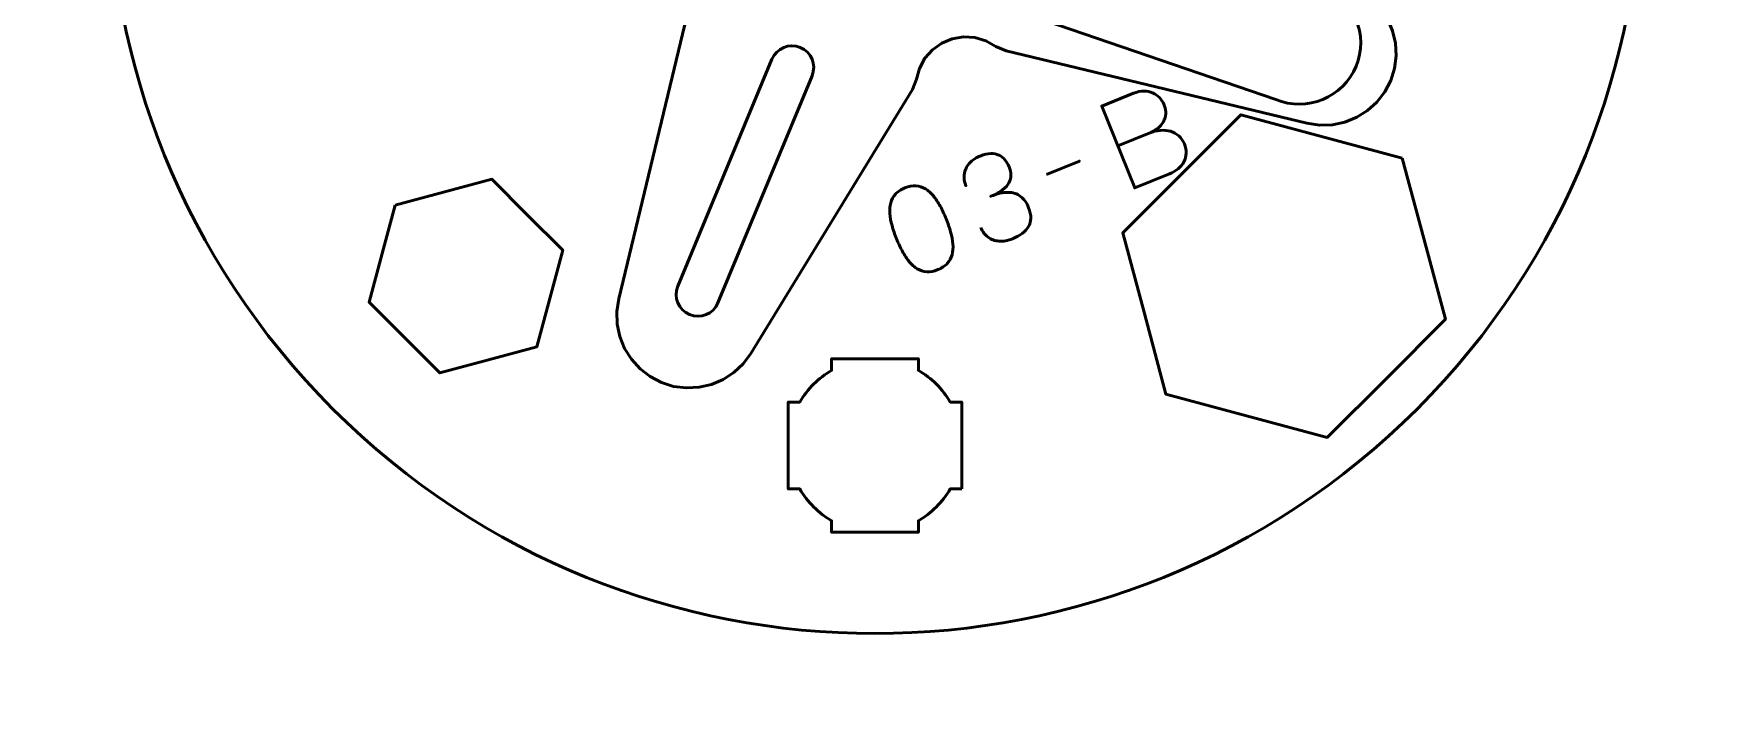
# Model space of a CAD drawing. Header units: centimetres. Extents: x -16.4 to -4.6, y -20.8 to -8.9.
# Drawn here: x -10.41 to -4.59, y -20.76 to -18.43 of the extents above; entities that cross this region are included whole.
import ezdxf

# ---------------------------------------------------------------- set-up
doc = ezdxf.new("R2010")
doc.units = ezdxf.units.CM
doc.header["$MEASUREMENT"] = 0
doc.layers.add('Layer 1', color=7, linetype='Continuous')

msp = doc.modelspace()

# ---------------------------------------------------------------- linework, layer by layer
at = {"layer": 'Layer 1', "lineweight": 53}
for points, knots in [([(-5.62616, -15.97618), (-4.59146, -17.01088), (-4.59146, -18.68912), (-5.62619, -19.72385), (-5.62619, -19.72385), (-6.66089, -20.75855), (-8.33913, -20.75855), (-9.37383, -19.72385), (-9.37383, -19.72385), (-10.40855, -18.68912), (-10.40855, -17.01088), (-9.37385, -15.97618), (-9.37385, -15.97618), (-8.33913, -14.94145), (-6.66089, -14.94145), (-5.62616, -15.97618)], [0, 0, 0, 0, 0.25, 0.25, 0.25, 0.25, 0.5, 0.5, 0.5, 0.5, 0.75, 0.75, 0.75, 0.75, 1, 1, 1, 1]), ([(-8.043, -19.3569), (-8.05885, -19.39516), (-8.10273, -19.41334), (-8.14099, -19.39749), (-8.14099, -19.39749), (-8.17925, -19.38165), (-8.19743, -19.33776), (-8.18158, -19.2995), (-8.18158, -19.2995), (-8.18158, -19.2995), (-7.8563, -18.5142), (-7.8563, -18.5142), (-7.8563, -18.5142), (-7.84045, -18.47595), (-7.79657, -18.45777), (-7.75831, -18.47361), (-7.75831, -18.47361), (-7.72005, -18.48946), (-7.70187, -18.53335), (-7.71772, -18.57161), (-7.71772, -18.57161), (-7.71772, -18.57161), (-8.043, -19.3569), (-8.043, -19.3569)], [0, 0, 0, 0, 0.1666667, 0.1666667, 0.1666667, 0.1666667, 0.3333333, 0.3333333, 0.3333333, 0.3333333, 0.5, 0.5, 0.5, 0.5, 0.6666667, 0.6666667, 0.6666667, 0.6666667, 0.8333333, 0.8333333, 0.8333333, 0.8333333, 1, 1, 1, 1]), ([(-5.67755, -18.85597), (-5.67755, -18.85597), (-5.60284, -19.1348), (-5.60284, -19.1348), (-5.60284, -19.1348), (-5.60284, -19.1348), (-5.52812, -19.41364), (-5.52812, -19.41364), (-5.52812, -19.41364), (-5.52812, -19.41364), (-5.73224, -19.61777), (-5.73224, -19.61777), (-5.73224, -19.61777), (-5.73224, -19.61777), (-5.93637, -19.82189), (-5.93637, -19.82189), (-5.93637, -19.82189), (-5.93637, -19.82189), (-6.21521, -19.74717), (-6.21521, -19.74717), (-6.21521, -19.74717), (-6.21521, -19.74717), (-6.49404, -19.67246), (-6.49404, -19.67246), (-6.49404, -19.67246), (-6.49404, -19.67246), (-6.56876, -19.39363), (-6.56876, -19.39363), (-6.56876, -19.39363), (-6.56876, -19.39363), (-6.64347, -19.11478), (-6.64347, -19.11478), (-6.64347, -19.11478), (-6.64347, -19.11478), (-6.43935, -18.91066), (-6.43935, -18.91066), (-6.43935, -18.91066), (-6.43935, -18.91066), (-6.23523, -18.70654), (-6.23523, -18.70654), (-6.23523, -18.70654), (-6.23523, -18.70654), (-5.95638, -18.78125), (-5.95638, -18.78125), (-5.95638, -18.78125), (-5.95638, -18.78125), (-5.67755, -18.85597), (-5.67755, -18.85597)], [0, 0, 0, 0, 0.0833333, 0.0833333, 0.0833333, 0.0833333, 0.1666667, 0.1666667, 0.1666667, 0.1666667, 0.25, 0.25, 0.25, 0.25, 0.3333333, 0.3333333, 0.3333333, 0.3333333, 0.4166667, 0.4166667, 0.4166667, 0.4166667, 0.5, 0.5, 0.5, 0.5, 0.5833333, 0.5833333, 0.5833333, 0.5833333, 0.6666667, 0.6666667, 0.6666667, 0.6666667, 0.75, 0.75, 0.75, 0.75, 0.8333333, 0.8333333, 0.8333333, 0.8333333, 0.9166667, 0.9166667, 0.9166667, 0.9166667, 1, 1, 1, 1]), ([(-9.15917, -19.01925), (-9.15917, -19.01925), (-8.99187, -18.97442), (-8.99187, -18.97442), (-8.99187, -18.97442), (-8.99187, -18.97442), (-8.82456, -18.92959), (-8.82456, -18.92959), (-8.82456, -18.92959), (-8.82456, -18.92959), (-8.70209, -19.05207), (-8.70209, -19.05207), (-8.70209, -19.05207), (-8.70209, -19.05207), (-8.57961, -19.17454), (-8.57961, -19.17454), (-8.57961, -19.17454), (-8.57961, -19.17454), (-8.62444, -19.34185), (-8.62444, -19.34185), (-8.62444, -19.34185), (-8.62444, -19.34185), (-8.66927, -19.50915), (-8.66927, -19.50915), (-8.66927, -19.50915), (-8.66927, -19.50915), (-8.83657, -19.55398), (-8.83657, -19.55398), (-8.83657, -19.55398), (-8.83657, -19.55398), (-9.00388, -19.59881), (-9.00388, -19.59881), (-9.00388, -19.59881), (-9.00388, -19.59881), (-9.12635, -19.47633), (-9.12635, -19.47633), (-9.12635, -19.47633), (-9.12635, -19.47633), (-9.24883, -19.35386), (-9.24883, -19.35386), (-9.24883, -19.35386), (-9.24883, -19.35386), (-9.204, -19.18655), (-9.204, -19.18655), (-9.204, -19.18655), (-9.204, -19.18655), (-9.15917, -19.01925), (-9.15917, -19.01925)], [0, 0, 0, 0, 0.0833333, 0.0833333, 0.0833333, 0.0833333, 0.1666667, 0.1666667, 0.1666667, 0.1666667, 0.25, 0.25, 0.25, 0.25, 0.3333333, 0.3333333, 0.3333333, 0.3333333, 0.4166667, 0.4166667, 0.4166667, 0.4166667, 0.5, 0.5, 0.5, 0.5, 0.5833333, 0.5833333, 0.5833333, 0.5833333, 0.6666667, 0.6666667, 0.6666667, 0.6666667, 0.75, 0.75, 0.75, 0.75, 0.8333333, 0.8333333, 0.8333333, 0.8333333, 0.9166667, 0.9166667, 0.9166667, 0.9166667, 1, 1, 1, 1]), ([(-7.19997, -19.99998), (-7.19997, -19.99998), (-7.24017, -19.99998), (-7.24017, -19.99998), (-7.24017, -19.99998), (-7.2665, -20.0455), (-7.30446, -20.08343), (-7.34997, -20.10976), (-7.34997, -20.10976), (-7.34997, -20.10976), (-7.34997, -20.14998), (-7.34997, -20.14998), (-7.34997, -20.14998), (-7.34997, -20.14998), (-7.64997, -20.14998), (-7.64997, -20.14998), (-7.64997, -20.14998), (-7.64997, -20.14998), (-7.64997, -20.10979), (-7.64997, -20.10979), (-7.64997, -20.10979), (-7.6955, -20.08346), (-7.73349, -20.04551), (-7.75985, -19.99998), (-7.75985, -19.99998), (-7.75985, -19.99998), (-7.79997, -19.99998), (-7.79997, -19.99998), (-7.79997, -19.99998), (-7.79997, -19.99998), (-7.79997, -19.85456), (-7.79997, -19.85456), (-7.79997, -19.85456), (-7.79997, -19.85456), (-7.80003, -19.84991), (-7.80003, -19.84991), (-7.80003, -19.84991), (-7.80003, -19.84991), (-7.79997, -19.84527), (-7.79997, -19.84527), (-7.79997, -19.84527), (-7.79997, -19.84527), (-7.79997, -19.69998), (-7.79997, -19.69998), (-7.79997, -19.69998), (-7.79997, -19.69998), (-7.7599, -19.69998), (-7.7599, -19.69998), (-7.7599, -19.69998), (-7.73355, -19.65441), (-7.69555, -19.6164), (-7.64997, -19.59004), (-7.64997, -19.59004), (-7.64997, -19.59004), (-7.64997, -19.54998), (-7.64997, -19.54998), (-7.64997, -19.54998), (-7.64997, -19.54998), (-7.50669, -19.54998), (-7.50669, -19.54998), (-7.50669, -19.54998), (-7.50669, -19.54998), (-7.50002, -19.5499), (-7.50002, -19.5499), (-7.50002, -19.5499), (-7.50002, -19.5499), (-7.49334, -19.54998), (-7.49334, -19.54998), (-7.49334, -19.54998), (-7.49334, -19.54998), (-7.34997, -19.54998), (-7.34997, -19.54998), (-7.34997, -19.54998), (-7.34997, -19.54998), (-7.34997, -19.59008), (-7.34997, -19.59008), (-7.34997, -19.59008), (-7.30443, -19.61644), (-7.26645, -19.65443), (-7.24012, -19.69998), (-7.24012, -19.69998), (-7.24012, -19.69998), (-7.19997, -19.69998), (-7.19997, -19.69998), (-7.19997, -19.69998), (-7.19997, -19.69998), (-7.19997, -19.99998), (-7.19997, -19.99998)], [0, 0, 0, 0, 0.0454545, 0.0454545, 0.0454545, 0.0454545, 0.0909091, 0.0909091, 0.0909091, 0.0909091, 0.1363636, 0.1363636, 0.1363636, 0.1363636, 0.1818182, 0.1818182, 0.1818182, 0.1818182, 0.2272727, 0.2272727, 0.2272727, 0.2272727, 0.2727273, 0.2727273, 0.2727273, 0.2727273, 0.3181818, 0.3181818, 0.3181818, 0.3181818, 0.3636364, 0.3636364, 0.3636364, 0.3636364, 0.4090909, 0.4090909, 0.4090909, 0.4090909, 0.4545455, 0.4545455, 0.4545455, 0.4545455, 0.5, 0.5, 0.5, 0.5, 0.5454545, 0.5454545, 0.5454545, 0.5454545, 0.5909091, 0.5909091, 0.5909091, 0.5909091, 0.6363636, 0.6363636, 0.6363636, 0.6363636, 0.6818182, 0.6818182, 0.6818182, 0.6818182, 0.7272727, 0.7272727, 0.7272727, 0.7272727, 0.7727273, 0.7727273, 0.7727273, 0.7727273, 0.8181818, 0.8181818, 0.8181818, 0.8181818, 0.8636364, 0.8636364, 0.8636364, 0.8636364, 0.9090909, 0.9090909, 0.9090909, 0.9090909, 0.9545455, 0.9545455, 0.9545455, 0.9545455, 1, 1, 1, 1])]:
    msp.add_open_spline(points, degree=3, knots=knots, dxfattribs=at)
at = {"layer": 'Layer 1', "color": 5, "lineweight": 53}
for points, knots in [([(-8.994, -16.96409), (-8.994, -16.96409), (-7.95305, -17.21436), (-7.95305, -17.21436), (-7.95305, -17.21436), (-7.95305, -17.21436), (-7.91749, -17.22995), (-7.91749, -17.22995), (-7.91749, -17.22995), (-7.91749, -17.22995), (-7.88345, -17.2492), (-7.88345, -17.2492), (-7.88345, -17.2492), (-7.88345, -17.2492), (-7.84608, -17.26039), (-7.84608, -17.26039), (-7.84608, -17.26039), (-7.84608, -17.26039), (-7.80684, -17.26292), (-7.80684, -17.26292), (-7.80684, -17.26292), (-7.80684, -17.26292), (-7.76718, -17.2562), (-7.76718, -17.2562), (-7.76718, -17.2562), (-7.76718, -17.2562), (-7.73096, -17.24118), (-7.73096, -17.24118), (-7.73096, -17.24118), (-7.73096, -17.24118), (-7.6992, -17.21834), (-7.6992, -17.21834), (-7.6992, -17.21834), (-7.6992, -17.21834), (-7.67251, -17.18909), (-7.67251, -17.18909), (-7.67251, -17.18909), (-7.67251, -17.18909), (-7.65369, -17.15401), (-7.65369, -17.15401), (-7.65369, -17.15401), (-7.65369, -17.15401), (-7.64323, -17.11635), (-7.64323, -17.11635), (-7.64323, -17.11635), (-7.64323, -17.11635), (-7.62985, -17.07988), (-7.62985, -17.07988), (-7.62985, -17.07988), (-7.62985, -17.07988), (-7.07031, -16.16788), (-7.07031, -16.16788), (-7.07031, -16.16788), (-7.07031, -16.16788), (-7.04443, -16.13229), (-7.04443, -16.13229), (-7.04443, -16.13229), (-7.04443, -16.13229), (-7.01244, -16.10269), (-7.01244, -16.10269), (-7.01244, -16.10269), (-7.01244, -16.10269), (-6.97581, -16.07841), (-6.97581, -16.07841), (-6.97581, -16.07841), (-6.97581, -16.07841), (-6.93515, -16.06096), (-6.93515, -16.06096), (-6.93515, -16.06096), (-6.93515, -16.06096), (-6.89178, -16.05148), (-6.89178, -16.05148), (-6.89178, -16.05148), (-6.89178, -16.05148), (-6.84791, -16.04908), (-6.84791, -16.04908), (-6.84791, -16.04908), (-6.84791, -16.04908), (-6.80385, -16.05447), (-6.80385, -16.05447), (-6.80385, -16.05447), (-6.80385, -16.05447), (-6.76208, -16.06748), (-6.76208, -16.06748), (-6.76208, -16.06748), (-6.76208, -16.06748), (-6.72261, -16.08812), (-6.72261, -16.08812), (-6.72261, -16.08812), (-6.72261, -16.08812), (-6.68765, -16.11547), (-6.68765, -16.11547), (-6.68765, -16.11547), (-6.68765, -16.11547), (-6.65833, -16.14818), (-6.65833, -16.14818), (-6.65833, -16.14818), (-6.65833, -16.14818), (-6.6351, -16.18525), (-6.6351, -16.18525), (-6.6351, -16.18525), (-6.6351, -16.18525), (-6.61868, -16.22634), (-6.61868, -16.22634), (-6.61868, -16.22634), (-6.61868, -16.22634), (-6.60921, -16.26971), (-6.60921, -16.26971), (-6.60921, -16.26971), (-6.60921, -16.26971), (-6.60753, -16.31326), (-6.60753, -16.31326), (-6.60753, -16.31326), (-6.60753, -16.31326), (-6.61439, -16.35673), (-6.61439, -16.35673), (-6.61439, -16.35673), (-6.61439, -16.35673), (-6.86435, -17.39696), (-6.86435, -17.39696), (-6.86435, -17.39696), (-6.86435, -17.39696), (-6.87994, -17.43251), (-6.87994, -17.43251), (-6.87994, -17.43251), (-6.87994, -17.43251), (-6.89918, -17.46654), (-6.89918, -17.46654), (-6.89918, -17.46654), (-6.89918, -17.46654), (-6.91067, -17.50465), (-6.91067, -17.50465), (-6.91067, -17.50465), (-6.91067, -17.50465), (-6.91248, -17.54421), (-6.91248, -17.54421), (-6.91248, -17.54421), (-6.91248, -17.54421), (-6.90619, -17.58281), (-6.90619, -17.58281), (-6.90619, -17.58281), (-6.90619, -17.58281), (-6.89119, -17.61905), (-6.89119, -17.61905), (-6.89119, -17.61905), (-6.89119, -17.61905), (-6.86863, -17.65154), (-6.86863, -17.65154), (-6.86863, -17.65154), (-6.86863, -17.65154), (-6.83908, -17.6775), (-6.83908, -17.6775), (-6.83908, -17.6775), (-6.83908, -17.6775), (-6.80402, -17.69631), (-6.80402, -17.69631), (-6.80402, -17.69631), (-6.80402, -17.69631), (-6.76633, -17.70677), (-6.76633, -17.70677), (-6.76633, -17.70677), (-6.76633, -17.70677), (-6.73017, -17.72089), (-6.73017, -17.72089), (-6.73017, -17.72089), (-6.73017, -17.72089), (-5.81788, -18.27969), (-5.81788, -18.27969), (-5.81788, -18.27969), (-5.81788, -18.27969), (-5.78231, -18.30556), (-5.78231, -18.30556), (-5.78231, -18.30556), (-5.78231, -18.30556), (-5.75195, -18.33785), (-5.75195, -18.33785), (-5.75195, -18.33785), (-5.75195, -18.33785), (-5.728, -18.37522), (-5.728, -18.37522), (-5.728, -18.37522), (-5.728, -18.37522), (-5.71055, -18.41588), (-5.71055, -18.41588), (-5.71055, -18.41588), (-5.71055, -18.41588), (-5.70077, -18.45851), (-5.70077, -18.45851), (-5.70077, -18.45851), (-5.70077, -18.45851), (-5.69836, -18.50238), (-5.69836, -18.50238), (-5.69836, -18.50238), (-5.69836, -18.50238), (-5.70375, -18.54644), (-5.70375, -18.54644), (-5.70375, -18.54644), (-5.70375, -18.54644), (-5.71676, -18.58821), (-5.71676, -18.58821), (-5.71676, -18.58821), (-5.71676, -18.58821), (-5.7374, -18.62767), (-5.7374, -18.62767), (-5.7374, -18.62767), (-5.7374, -18.62767), (-5.76475, -18.66265), (-5.76475, -18.66265), (-5.76475, -18.66265), (-5.76475, -18.66265), (-5.79747, -18.69197), (-5.79747, -18.69197), (-5.79747, -18.69197), (-5.79747, -18.69197), (-5.83453, -18.7152), (-5.83453, -18.7152), (-5.83453, -18.7152), (-5.83453, -18.7152), (-5.87562, -18.73161), (-5.87562, -18.73161), (-5.87562, -18.73161), (-5.87562, -18.73161), (-5.91899, -18.7411), (-5.91899, -18.7411), (-5.91899, -18.7411), (-5.91899, -18.7411), (-5.96328, -18.74247), (-5.96328, -18.74247), (-5.96328, -18.74247), (-5.96328, -18.74247), (-6.00673, -18.73561), (-6.00673, -18.73561), (-6.00673, -18.73561), (-6.00673, -18.73561), (-7.04694, -18.48565), (-7.04694, -18.48565), (-7.04694, -18.48565), (-7.04694, -18.48565), (-7.0825, -18.47006), (-7.0825, -18.47006), (-7.0825, -18.47006), (-7.0825, -18.47006), (-7.11654, -18.45082), (-7.11654, -18.45082), (-7.11654, -18.45082), (-7.11654, -18.45082), (-7.15464, -18.43932), (-7.15464, -18.43932), (-7.15464, -18.43932), (-7.15464, -18.43932), (-7.19389, -18.43678), (-7.19389, -18.43678), (-7.19389, -18.43678), (-7.19389, -18.43678), (-7.23282, -18.44381), (-7.23282, -18.44381), (-7.23282, -18.44381), (-7.23282, -18.44381), (-7.26904, -18.45882), (-7.26904, -18.45882), (-7.26904, -18.45882), (-7.26904, -18.45882), (-7.3008, -18.48168), (-7.3008, -18.48168), (-7.3008, -18.48168), (-7.3008, -18.48168), (-7.32748, -18.51092), (-7.32748, -18.51092), (-7.32748, -18.51092), (-7.32748, -18.51092), (-7.3463, -18.54599), (-7.3463, -18.54599), (-7.3463, -18.54599), (-7.3463, -18.54599), (-7.35676, -18.58366), (-7.35676, -18.58366), (-7.35676, -18.58366), (-7.35676, -18.58366), (-7.37058, -18.6191), (-7.37058, -18.6191), (-7.37058, -18.6191), (-7.37058, -18.6191), (-7.92967, -19.53212), (-7.92967, -19.53212), (-7.92967, -19.53212), (-7.92967, -19.53212), (-7.95556, -19.56769), (-7.95556, -19.56769), (-7.95556, -19.56769), (-7.95556, -19.56769), (-7.98755, -19.59732), (-7.98755, -19.59732), (-7.98755, -19.59732), (-7.98755, -19.59732), (-8.02491, -19.62128), (-8.02491, -19.62128), (-8.02491, -19.62128), (-8.02491, -19.62128), (-8.06557, -19.63873), (-8.06557, -19.63873), (-8.06557, -19.63873), (-8.06557, -19.63873), (-8.10821, -19.64851), (-8.10821, -19.64851), (-8.10821, -19.64851), (-8.10821, -19.64851), (-8.15207, -19.6509), (-8.15207, -19.6509), (-8.15207, -19.6509), (-8.15207, -19.6509), (-8.19614, -19.64553), (-8.19614, -19.64553), (-8.19614, -19.64553), (-8.19614, -19.64553), (-8.23864, -19.63221), (-8.23864, -19.63221), (-8.23864, -19.63221), (-8.23864, -19.63221), (-8.27738, -19.61187), (-8.27738, -19.61187), (-8.27738, -19.61187), (-8.27738, -19.61187), (-8.31234, -19.58452), (-8.31234, -19.58452), (-8.31234, -19.58452), (-8.31234, -19.58452), (-8.34166, -19.55181), (-8.34166, -19.55181), (-8.34166, -19.55181), (-8.34166, -19.55181), (-8.36563, -19.51444), (-8.36563, -19.51444), (-8.36563, -19.51444), (-8.36563, -19.51444), (-8.38204, -19.47335), (-8.38204, -19.47335), (-8.38204, -19.47335), (-8.38204, -19.47335), (-8.39078, -19.43029), (-8.39078, -19.43029), (-8.39078, -19.43029), (-8.39078, -19.43029), (-8.39246, -19.38672), (-8.39246, -19.38672), (-8.39246, -19.38672), (-8.39246, -19.38672), (-8.3856, -19.34326), (-8.3856, -19.34326), (-8.3856, -19.34326), (-8.3856, -19.34326), (-8.13608, -18.30202), (-8.13608, -18.30202), (-8.13608, -18.30202), (-8.13608, -18.30202), (-8.12006, -18.2675), (-8.12006, -18.2675), (-8.12006, -18.2675), (-8.12006, -18.2675), (-8.10081, -18.23346), (-8.10081, -18.23346), (-8.10081, -18.23346), (-8.10081, -18.23346), (-8.08932, -18.19535), (-8.08932, -18.19535), (-8.08932, -18.19535), (-8.08932, -18.19535), (-8.08752, -18.15581), (-8.08752, -18.15581), (-8.08752, -18.15581), (-8.08752, -18.15581), (-8.09381, -18.11719), (-8.09381, -18.11719), (-8.09381, -18.11719), (-8.09381, -18.11719), (-8.10881, -18.08097), (-8.10881, -18.08097), (-8.10881, -18.08097), (-8.10881, -18.08097), (-8.1321, -18.04817), (-8.1321, -18.04817), (-8.1321, -18.04817), (-8.1321, -18.04817), (-8.16164, -18.02221), (-8.16164, -18.02221), (-8.16164, -18.02221), (-8.16164, -18.02221), (-8.19598, -18.0037), (-8.19598, -18.0037), (-8.19598, -18.0037), (-8.19598, -18.0037), (-8.23366, -17.99324), (-8.23366, -17.99324), (-8.23366, -17.99324), (-8.23366, -17.99324), (-8.26982, -17.97911), (-8.26982, -17.97911), (-8.26982, -17.97911), (-8.26982, -17.97911), (-9.18285, -17.42002), (-9.18285, -17.42002), (-9.18285, -17.42002), (-9.18285, -17.42002), (-9.21843, -17.39414), (-9.21843, -17.39414), (-9.21843, -17.39414), (-9.21843, -17.39414), (-9.24878, -17.36185), (-9.24878, -17.36185), (-9.24878, -17.36185), (-9.24878, -17.36185), (-9.27274, -17.32448), (-9.27274, -17.32448), (-9.27274, -17.32448), (-9.27274, -17.32448), (-9.28946, -17.28412), (-9.28946, -17.28412), (-9.28946, -17.28412), (-9.28946, -17.28412), (-9.29997, -17.24119), (-9.29997, -17.24119), (-9.29997, -17.24119), (-9.29997, -17.24119), (-9.30165, -17.19762), (-9.30165, -17.19762), (-9.30165, -17.19762), (-9.30165, -17.19762), (-9.29625, -17.15355), (-9.29625, -17.15355), (-9.29625, -17.15355), (-9.29625, -17.15355), (-9.28294, -17.11105), (-9.28294, -17.11105), (-9.28294, -17.11105), (-9.28294, -17.11105), (-9.2626, -17.07232), (-9.2626, -17.07232), (-9.2626, -17.07232), (-9.2626, -17.07232), (-9.23526, -17.03735), (-9.23526, -17.03735), (-9.23526, -17.03735), (-9.23526, -17.03735), (-9.20327, -17.00773), (-9.20327, -17.00773), (-9.20327, -17.00773), (-9.20327, -17.00773), (-9.16548, -16.9848), (-9.16548, -16.9848), (-9.16548, -16.9848), (-9.16548, -16.9848), (-9.12512, -16.96809), (-9.12512, -16.96809), (-9.12512, -16.96809), (-9.12512, -16.96809), (-9.08175, -16.9586), (-9.08175, -16.9586), (-9.08175, -16.9586), (-9.08175, -16.9586), (-9.03746, -16.95724), (-9.03746, -16.95724), (-9.03746, -16.95724), (-9.03746, -16.95724), (-8.994, -16.96409), (-8.994, -16.96409)], [0, 0, 0, 0, 0.0086207, 0.0086207, 0.0086207, 0.0086207, 0.0172414, 0.0172414, 0.0172414, 0.0172414, 0.0258621, 0.0258621, 0.0258621, 0.0258621, 0.0344828, 0.0344828, 0.0344828, 0.0344828, 0.0431034, 0.0431034, 0.0431034, 0.0431034, 0.0517241, 0.0517241, 0.0517241, 0.0517241, 0.0603448, 0.0603448, 0.0603448, 0.0603448, 0.0689655, 0.0689655, 0.0689655, 0.0689655, 0.0775862, 0.0775862, 0.0775862, 0.0775862, 0.0862069, 0.0862069, 0.0862069, 0.0862069, 0.0948276, 0.0948276, 0.0948276, 0.0948276, 0.1034483, 0.1034483, 0.1034483, 0.1034483, 0.112069, 0.112069, 0.112069, 0.112069, 0.1206897, 0.1206897, 0.1206897, 0.1206897, 0.1293103, 0.1293103, 0.1293103, 0.1293103, 0.137931, 0.137931, 0.137931, 0.137931, 0.1465517, 0.1465517, 0.1465517, 0.1465517, 0.1551724, 0.1551724, 0.1551724, 0.1551724, 0.1637931, 0.1637931, 0.1637931, 0.1637931, 0.1724138, 0.1724138, 0.1724138, 0.1724138, 0.1810345, 0.1810345, 0.1810345, 0.1810345, 0.1896552, 0.1896552, 0.1896552, 0.1896552, 0.1982759, 0.1982759, 0.1982759, 0.1982759, 0.2068966, 0.2068966, 0.2068966, 0.2068966, 0.2155172, 0.2155172, 0.2155172, 0.2155172, 0.2241379, 0.2241379, 0.2241379, 0.2241379, 0.2327586, 0.2327586, 0.2327586, 0.2327586, 0.2413793, 0.2413793, 0.2413793, 0.2413793, 0.25, 0.25, 0.25, 0.25, 0.2586207, 0.2586207, 0.2586207, 0.2586207, 0.2672414, 0.2672414, 0.2672414, 0.2672414, 0.2758621, 0.2758621, 0.2758621, 0.2758621, 0.2844828, 0.2844828, 0.2844828, 0.2844828, 0.2931034, 0.2931034, 0.2931034, 0.2931034, 0.3017241, 0.3017241, 0.3017241, 0.3017241, 0.3103448, 0.3103448, 0.3103448, 0.3103448, 0.3189655, 0.3189655, 0.3189655, 0.3189655, 0.3275862, 0.3275862, 0.3275862, 0.3275862, 0.3362069, 0.3362069, 0.3362069, 0.3362069, 0.3448276, 0.3448276, 0.3448276, 0.3448276, 0.3534483, 0.3534483, 0.3534483, 0.3534483, 0.362069, 0.362069, 0.362069, 0.362069, 0.3706897, 0.3706897, 0.3706897, 0.3706897, 0.3793103, 0.3793103, 0.3793103, 0.3793103, 0.387931, 0.387931, 0.387931, 0.387931, 0.3965517, 0.3965517, 0.3965517, 0.3965517, 0.4051724, 0.4051724, 0.4051724, 0.4051724, 0.4137931, 0.4137931, 0.4137931, 0.4137931, 0.4224138, 0.4224138, 0.4224138, 0.4224138, 0.4310345, 0.4310345, 0.4310345, 0.4310345, 0.4396552, 0.4396552, 0.4396552, 0.4396552, 0.4482759, 0.4482759, 0.4482759, 0.4482759, 0.4568966, 0.4568966, 0.4568966, 0.4568966, 0.4655172, 0.4655172, 0.4655172, 0.4655172, 0.4741379, 0.4741379, 0.4741379, 0.4741379, 0.4827586, 0.4827586, 0.4827586, 0.4827586, 0.4913793, 0.4913793, 0.4913793, 0.4913793, 0.5, 0.5, 0.5, 0.5, 0.5086207, 0.5086207, 0.5086207, 0.5086207, 0.5172414, 0.5172414, 0.5172414, 0.5172414, 0.5258621, 0.5258621, 0.5258621, 0.5258621, 0.5344828, 0.5344828, 0.5344828, 0.5344828, 0.5431034, 0.5431034, 0.5431034, 0.5431034, 0.5517241, 0.5517241, 0.5517241, 0.5517241, 0.5603448, 0.5603448, 0.5603448, 0.5603448, 0.5689655, 0.5689655, 0.5689655, 0.5689655, 0.5775862, 0.5775862, 0.5775862, 0.5775862, 0.5862069, 0.5862069, 0.5862069, 0.5862069, 0.5948276, 0.5948276, 0.5948276, 0.5948276, 0.6034483, 0.6034483, 0.6034483, 0.6034483, 0.612069, 0.612069, 0.612069, 0.612069, 0.6206897, 0.6206897, 0.6206897, 0.6206897, 0.6293103, 0.6293103, 0.6293103, 0.6293103, 0.637931, 0.637931, 0.637931, 0.637931, 0.6465517, 0.6465517, 0.6465517, 0.6465517, 0.6551724, 0.6551724, 0.6551724, 0.6551724, 0.6637931, 0.6637931, 0.6637931, 0.6637931, 0.6724138, 0.6724138, 0.6724138, 0.6724138, 0.6810345, 0.6810345, 0.6810345, 0.6810345, 0.6896552, 0.6896552, 0.6896552, 0.6896552, 0.6982759, 0.6982759, 0.6982759, 0.6982759, 0.7068966, 0.7068966, 0.7068966, 0.7068966, 0.7155172, 0.7155172, 0.7155172, 0.7155172, 0.7241379, 0.7241379, 0.7241379, 0.7241379, 0.7327586, 0.7327586, 0.7327586, 0.7327586, 0.7413793, 0.7413793, 0.7413793, 0.7413793, 0.75, 0.75, 0.75, 0.75, 0.7586207, 0.7586207, 0.7586207, 0.7586207, 0.7672414, 0.7672414, 0.7672414, 0.7672414, 0.7758621, 0.7758621, 0.7758621, 0.7758621, 0.7844828, 0.7844828, 0.7844828, 0.7844828, 0.7931034, 0.7931034, 0.7931034, 0.7931034, 0.8017241, 0.8017241, 0.8017241, 0.8017241, 0.8103448, 0.8103448, 0.8103448, 0.8103448, 0.8189655, 0.8189655, 0.8189655, 0.8189655, 0.8275862, 0.8275862, 0.8275862, 0.8275862, 0.8362069, 0.8362069, 0.8362069, 0.8362069, 0.8448276, 0.8448276, 0.8448276, 0.8448276, 0.8534483, 0.8534483, 0.8534483, 0.8534483, 0.862069, 0.862069, 0.862069, 0.862069, 0.8706897, 0.8706897, 0.8706897, 0.8706897, 0.8793103, 0.8793103, 0.8793103, 0.8793103, 0.887931, 0.887931, 0.887931, 0.887931, 0.8965517, 0.8965517, 0.8965517, 0.8965517, 0.9051724, 0.9051724, 0.9051724, 0.9051724, 0.9137931, 0.9137931, 0.9137931, 0.9137931, 0.9224138, 0.9224138, 0.9224138, 0.9224138, 0.9310345, 0.9310345, 0.9310345, 0.9310345, 0.9396552, 0.9396552, 0.9396552, 0.9396552, 0.9482759, 0.9482759, 0.9482759, 0.9482759, 0.9568966, 0.9568966, 0.9568966, 0.9568966, 0.9655172, 0.9655172, 0.9655172, 0.9655172, 0.9741379, 0.9741379, 0.9741379, 0.9741379, 0.9827586, 0.9827586, 0.9827586, 0.9827586, 0.9913793, 0.9913793, 0.9913793, 0.9913793, 1, 1, 1, 1]), ([(-7.44158, -18.19891), (-7.44158, -18.19891), (-7.78803, -18.05541), (-7.78803, -18.05541), (-7.78803, -18.05541), (-7.78803, -18.05541), (-9.04798, -17.43881), (-9.04798, -17.43881), (-9.04798, -17.43881), (-9.15611, -17.39402), (-9.20777, -17.2693), (-9.16298, -17.16117), (-9.16298, -17.16117), (-9.11819, -17.05304), (-8.99347, -17.00137), (-8.88534, -17.04616), (-8.88534, -17.04616), (-8.88534, -17.04616), (-7.55842, -17.50108), (-7.55842, -17.50108), (-7.55842, -17.50108), (-7.55842, -17.50108), (-7.21197, -17.64459), (-7.21197, -17.64459), (-7.21197, -17.64459), (-7.21197, -17.64459), (-5.95202, -18.26118), (-5.95202, -18.26118), (-5.95202, -18.26118), (-5.84389, -18.30597), (-5.79223, -18.4307), (-5.83702, -18.53883), (-5.83702, -18.53883), (-5.88181, -18.64696), (-6.00653, -18.69862), (-6.11466, -18.65383), (-6.11466, -18.65383), (-6.11466, -18.65383), (-7.44158, -18.19891), (-7.44158, -18.19891)], [0, 0, 0, 0, 0.1, 0.1, 0.1, 0.1, 0.2, 0.2, 0.2, 0.2, 0.3, 0.3, 0.3, 0.3, 0.4, 0.4, 0.4, 0.4, 0.5, 0.5, 0.5, 0.5, 0.6, 0.6, 0.6, 0.6, 0.7, 0.7, 0.7, 0.7, 0.8, 0.8, 0.8, 0.8, 0.9, 0.9, 0.9, 0.9, 1, 1, 1, 1]), ([(-6.66083, -18.81393), (-6.66083, -18.81393), (-6.55207, -18.77001), (-6.55207, -18.77001), (-6.55207, -18.77001), (-6.53798, -18.76428), (-6.5267, -18.75739), (-6.51816, -18.74949), (-6.51816, -18.74949), (-6.50964, -18.74159), (-6.50349, -18.73318), (-6.49981, -18.7241), (-6.49981, -18.7241), (-6.49614, -18.71504), (-6.49444, -18.70588), (-6.49485, -18.69663), (-6.49485, -18.69663), (-6.49526, -18.68738), (-6.49737, -18.67855), (-6.50118, -18.67005), (-6.50118, -18.67005), (-6.50505, -18.66155), (-6.51028, -18.65388), (-6.51678, -18.64705), (-6.51678, -18.64705), (-6.52335, -18.64023), (-6.53114, -18.63472), (-6.54014, -18.63069), (-6.54014, -18.63069), (-6.5492, -18.62667), (-6.55927, -18.62467), (-6.57042, -18.62464), (-6.57042, -18.62464), (-6.58157, -18.62462), (-6.59373, -18.62719), (-6.60682, -18.63237), (-6.60682, -18.63237), (-6.60682, -18.63237), (-6.71629, -18.67657), (-6.71629, -18.67657), (-6.71629, -18.67657), (-6.71629, -18.67657), (-6.60199, -18.95959), (-6.60199, -18.95959), (-6.60199, -18.95959), (-6.60199, -18.95959), (-6.48147, -18.91089), (-6.48147, -18.91089), (-6.48147, -18.91089), (-6.47022, -18.90634), (-6.46043, -18.9005), (-6.45204, -18.89337), (-6.45204, -18.89337), (-6.44366, -18.88625), (-6.43709, -18.87811), (-6.43229, -18.86899), (-6.43229, -18.86899), (-6.42748, -18.85993), (-6.42485, -18.85014), (-6.42434, -18.83963), (-6.42434, -18.83963), (-6.42382, -18.82919), (-6.42578, -18.81839), (-6.43027, -18.80713), (-6.43027, -18.80713), (-6.43504, -18.79601), (-6.44152, -18.78678), (-6.44971, -18.77951), (-6.44971, -18.77951), (-6.45783, -18.77224), (-6.46731, -18.76701), (-6.47808, -18.76374), (-6.47808, -18.76374), (-6.48884, -18.76054), (-6.50047, -18.75946), (-6.51304, -18.7604), (-6.51304, -18.7604), (-6.52554, -18.76142), (-6.53856, -18.76462), (-6.55207, -18.77001), (-6.55207, -18.77001), (-6.53856, -18.76462), (-6.52554, -18.76142), (-6.51304, -18.7604), (-6.51304, -18.7604), (-6.50047, -18.75946), (-6.48884, -18.76054), (-6.47808, -18.76374), (-6.47808, -18.76374), (-6.46731, -18.76701), (-6.45783, -18.77224), (-6.44971, -18.77951), (-6.44971, -18.77951), (-6.44152, -18.78678), (-6.43504, -18.79601), (-6.43027, -18.80713), (-6.43027, -18.80713), (-6.42578, -18.81839), (-6.42382, -18.82919), (-6.42434, -18.83963), (-6.42434, -18.83963), (-6.42485, -18.85014), (-6.42748, -18.85993), (-6.43229, -18.86899), (-6.43229, -18.86899), (-6.43709, -18.87811), (-6.44366, -18.88625), (-6.45204, -18.89337), (-6.45204, -18.89337), (-6.46043, -18.9005), (-6.47022, -18.90634), (-6.48147, -18.91089), (-6.48147, -18.91089), (-6.48147, -18.91089), (-6.60199, -18.95959), (-6.60199, -18.95959), (-6.60199, -18.95959), (-6.60199, -18.95959), (-6.71629, -18.67657), (-6.71629, -18.67657), (-6.71629, -18.67657), (-6.71629, -18.67657), (-6.60682, -18.63237), (-6.60682, -18.63237), (-6.60682, -18.63237), (-6.59373, -18.62719), (-6.58157, -18.62462), (-6.57042, -18.62464), (-6.57042, -18.62464), (-6.55927, -18.62467), (-6.5492, -18.62667), (-6.54014, -18.63069), (-6.54014, -18.63069), (-6.53114, -18.63472), (-6.52335, -18.64023), (-6.51678, -18.64705), (-6.51678, -18.64705), (-6.51028, -18.65388), (-6.50505, -18.66155), (-6.50118, -18.67005), (-6.50118, -18.67005), (-6.49737, -18.67855), (-6.49526, -18.68738), (-6.49485, -18.69663), (-6.49485, -18.69663), (-6.49444, -18.70588), (-6.49614, -18.71504), (-6.49981, -18.7241), (-6.49981, -18.7241), (-6.50349, -18.73318), (-6.50964, -18.74159), (-6.51816, -18.74949), (-6.51816, -18.74949), (-6.5267, -18.75739), (-6.53798, -18.76428), (-6.55207, -18.77001), (-6.55207, -18.77001), (-6.55207, -18.77001), (-6.66083, -18.81393), (-6.66083, -18.81393)], [0, 0, 0, 0, 0.025, 0.025, 0.025, 0.025, 0.05, 0.05, 0.05, 0.05, 0.075, 0.075, 0.075, 0.075, 0.1, 0.1, 0.1, 0.1, 0.125, 0.125, 0.125, 0.125, 0.15, 0.15, 0.15, 0.15, 0.175, 0.175, 0.175, 0.175, 0.2, 0.2, 0.2, 0.2, 0.225, 0.225, 0.225, 0.225, 0.25, 0.25, 0.25, 0.25, 0.275, 0.275, 0.275, 0.275, 0.3, 0.3, 0.3, 0.3, 0.325, 0.325, 0.325, 0.325, 0.35, 0.35, 0.35, 0.35, 0.375, 0.375, 0.375, 0.375, 0.4, 0.4, 0.4, 0.4, 0.425, 0.425, 0.425, 0.425, 0.45, 0.45, 0.45, 0.45, 0.475, 0.475, 0.475, 0.475, 0.5, 0.5, 0.5, 0.5, 0.525, 0.525, 0.525, 0.525, 0.55, 0.55, 0.55, 0.55, 0.575, 0.575, 0.575, 0.575, 0.6, 0.6, 0.6, 0.6, 0.625, 0.625, 0.625, 0.625, 0.65, 0.65, 0.65, 0.65, 0.675, 0.675, 0.675, 0.675, 0.7, 0.7, 0.7, 0.7, 0.725, 0.725, 0.725, 0.725, 0.75, 0.75, 0.75, 0.75, 0.775, 0.775, 0.775, 0.775, 0.8, 0.8, 0.8, 0.8, 0.825, 0.825, 0.825, 0.825, 0.85, 0.85, 0.85, 0.85, 0.875, 0.875, 0.875, 0.875, 0.9, 0.9, 0.9, 0.9, 0.925, 0.925, 0.925, 0.925, 0.95, 0.95, 0.95, 0.95, 0.975, 0.975, 0.975, 0.975, 1, 1, 1, 1]), ([(-7.13379, -19.09654), (-7.12798, -19.11055), (-7.11975, -19.12164), (-7.10903, -19.12963), (-7.10903, -19.12963), (-7.09823, -19.13763), (-7.08565, -19.14218), (-7.07119, -19.1433), (-7.07119, -19.1433), (-7.05673, -19.14441), (-7.04104, -19.14158), (-7.02419, -19.13489), (-7.02419, -19.13489), (-7.01159, -19.12985), (-7.00067, -19.1238), (-6.99144, -19.1169), (-6.99144, -19.1169), (-6.9822, -19.10999), (-6.97493, -19.10208), (-6.96979, -19.09324), (-6.96979, -19.09324), (-6.96463, -19.0844), (-6.96193, -19.07461), (-6.96155, -19.06375), (-6.96155, -19.06375), (-6.96117, -19.05289), (-6.96361, -19.04094), (-6.96879, -19.02805), (-6.96879, -19.02805), (-6.97569, -19.0107), (-6.9851, -18.99757), (-6.99688, -18.98858), (-6.99688, -18.98858), (-7.00872, -18.97959), (-7.02315, -18.97501), (-7.04022, -18.9748), (-7.04022, -18.9748), (-7.05723, -18.97464), (-7.07716, -18.97913), (-7.09989, -18.98831), (-7.09989, -18.98831), (-7.08296, -18.98155), (-7.06935, -18.97419), (-7.05913, -18.96637), (-7.05913, -18.96637), (-7.04883, -18.95849), (-7.04142, -18.95022), (-7.0369, -18.94159), (-7.0369, -18.94159), (-7.0323, -18.93287), (-7.03012, -18.92394), (-7.03025, -18.91477), (-7.03025, -18.91477), (-7.03045, -18.90559), (-7.03241, -18.89626), (-7.03635, -18.88684), (-7.03635, -18.88684), (-7.04008, -18.87735), (-7.04495, -18.86905), (-7.05081, -18.86202), (-7.05081, -18.86202), (-7.05667, -18.85491), (-7.06368, -18.84948), (-7.07191, -18.84575), (-7.07191, -18.84575), (-7.08006, -18.84194), (-7.08943, -18.84023), (-7.10008, -18.84056), (-7.10008, -18.84056), (-7.11075, -18.84089), (-7.12269, -18.84375), (-7.13608, -18.84907), (-7.13608, -18.84907), (-7.14924, -18.85446), (-7.16003, -18.86106), (-7.16835, -18.86883), (-7.16835, -18.86883), (-7.1766, -18.87659), (-7.18268, -18.88515), (-7.18656, -18.89435), (-7.18656, -18.89435), (-7.19039, -18.90356), (-7.19216, -18.91307), (-7.19196, -18.92288), (-7.19196, -18.92288), (-7.1917, -18.93269), (-7.18966, -18.9423), (-7.18586, -18.95179), (-7.18586, -18.95179), (-7.18966, -18.9423), (-7.1917, -18.93269), (-7.19196, -18.92288), (-7.19196, -18.92288), (-7.19216, -18.91307), (-7.19039, -18.90356), (-7.18656, -18.89435), (-7.18656, -18.89435), (-7.18268, -18.88515), (-7.1766, -18.87659), (-7.16835, -18.86883), (-7.16835, -18.86883), (-7.16003, -18.86106), (-7.14924, -18.85446), (-7.13608, -18.84907), (-7.13608, -18.84907), (-7.12269, -18.84375), (-7.11075, -18.84089), (-7.10008, -18.84056), (-7.10008, -18.84056), (-7.08943, -18.84023), (-7.08006, -18.84194), (-7.07191, -18.84575), (-7.07191, -18.84575), (-7.06368, -18.84948), (-7.05667, -18.85491), (-7.05081, -18.86202), (-7.05081, -18.86202), (-7.04495, -18.86905), (-7.04008, -18.87735), (-7.03635, -18.88684), (-7.03635, -18.88684), (-7.03241, -18.89626), (-7.03045, -18.90559), (-7.03025, -18.91477), (-7.03025, -18.91477), (-7.03012, -18.92394), (-7.0323, -18.93287), (-7.0369, -18.94159), (-7.0369, -18.94159), (-7.04142, -18.95022), (-7.04883, -18.95849), (-7.05913, -18.96637), (-7.05913, -18.96637), (-7.06935, -18.97419), (-7.08296, -18.98155), (-7.09989, -18.98831), (-7.09989, -18.98831), (-7.07716, -18.97913), (-7.05723, -18.97464), (-7.04022, -18.9748), (-7.04022, -18.9748), (-7.02315, -18.97501), (-7.00872, -18.97959), (-6.99688, -18.98858), (-6.99688, -18.98858), (-6.9851, -18.99757), (-6.97569, -19.0107), (-6.96879, -19.02805), (-6.96879, -19.02805), (-6.96361, -19.04094), (-6.96117, -19.05289), (-6.96155, -19.06375), (-6.96155, -19.06375), (-6.96193, -19.07461), (-6.96463, -19.0844), (-6.96979, -19.09324), (-6.96979, -19.09324), (-6.97493, -19.10208), (-6.9822, -19.10999), (-6.99144, -19.1169), (-6.99144, -19.1169), (-7.00067, -19.1238), (-7.01159, -19.12985), (-7.02419, -19.13489), (-7.02419, -19.13489), (-7.04104, -19.14158), (-7.05673, -19.14441), (-7.07119, -19.1433), (-7.07119, -19.1433), (-7.08565, -19.14218), (-7.09823, -19.13763), (-7.10903, -19.12963), (-7.10903, -19.12963), (-7.11975, -19.12164), (-7.12798, -19.11055), (-7.13379, -19.09654)], [0, 0, 0, 0, 0.0227273, 0.0227273, 0.0227273, 0.0227273, 0.0454545, 0.0454545, 0.0454545, 0.0454545, 0.0681818, 0.0681818, 0.0681818, 0.0681818, 0.0909091, 0.0909091, 0.0909091, 0.0909091, 0.1136364, 0.1136364, 0.1136364, 0.1136364, 0.1363636, 0.1363636, 0.1363636, 0.1363636, 0.1590909, 0.1590909, 0.1590909, 0.1590909, 0.1818182, 0.1818182, 0.1818182, 0.1818182, 0.2045455, 0.2045455, 0.2045455, 0.2045455, 0.2272727, 0.2272727, 0.2272727, 0.2272727, 0.25, 0.25, 0.25, 0.25, 0.2727273, 0.2727273, 0.2727273, 0.2727273, 0.2954545, 0.2954545, 0.2954545, 0.2954545, 0.3181818, 0.3181818, 0.3181818, 0.3181818, 0.3409091, 0.3409091, 0.3409091, 0.3409091, 0.3636364, 0.3636364, 0.3636364, 0.3636364, 0.3863636, 0.3863636, 0.3863636, 0.3863636, 0.4090909, 0.4090909, 0.4090909, 0.4090909, 0.4318182, 0.4318182, 0.4318182, 0.4318182, 0.4545455, 0.4545455, 0.4545455, 0.4545455, 0.4772727, 0.4772727, 0.4772727, 0.4772727, 0.5, 0.5, 0.5, 0.5, 0.5227273, 0.5227273, 0.5227273, 0.5227273, 0.5454545, 0.5454545, 0.5454545, 0.5454545, 0.5681818, 0.5681818, 0.5681818, 0.5681818, 0.5909091, 0.5909091, 0.5909091, 0.5909091, 0.6136364, 0.6136364, 0.6136364, 0.6136364, 0.6363636, 0.6363636, 0.6363636, 0.6363636, 0.6590909, 0.6590909, 0.6590909, 0.6590909, 0.6818182, 0.6818182, 0.6818182, 0.6818182, 0.7045455, 0.7045455, 0.7045455, 0.7045455, 0.7272727, 0.7272727, 0.7272727, 0.7272727, 0.75, 0.75, 0.75, 0.75, 0.7727273, 0.7727273, 0.7727273, 0.7727273, 0.7954545, 0.7954545, 0.7954545, 0.7954545, 0.8181818, 0.8181818, 0.8181818, 0.8181818, 0.8409091, 0.8409091, 0.8409091, 0.8409091, 0.8636364, 0.8636364, 0.8636364, 0.8636364, 0.8863636, 0.8863636, 0.8863636, 0.8863636, 0.9090909, 0.9090909, 0.9090909, 0.9090909, 0.9318182, 0.9318182, 0.9318182, 0.9318182, 0.9545455, 0.9545455, 0.9545455, 0.9545455, 0.9772727, 0.9772727, 0.9772727, 0.9772727, 1, 1, 1, 1]), ([(-6.90752, -18.91297), (-6.90752, -18.91297), (-6.7933, -18.86683), (-6.7933, -18.86683), (-6.7933, -18.86683), (-6.7933, -18.86683), (-6.90752, -18.91297), (-6.90752, -18.91297)], [0, 0, 0, 0, 0.5, 0.5, 0.5, 0.5, 1, 1, 1, 1]), ([(-7.28272, -19.24198), (-7.26899, -19.23639), (-7.25813, -19.22921), (-7.25023, -19.22053), (-7.25023, -19.22053), (-7.24225, -19.21178), (-7.2368, -19.20182), (-7.23374, -19.19055), (-7.23374, -19.19055), (-7.23074, -19.17928), (-7.22972, -19.16702), (-7.23073, -19.15375), (-7.23073, -19.15375), (-7.23175, -19.14048), (-7.23431, -19.12648), (-7.23848, -19.11176), (-7.23848, -19.11176), (-7.24259, -19.09698), (-7.24789, -19.08184), (-7.25423, -19.06612), (-7.25423, -19.06612), (-7.26053, -19.05054), (-7.26724, -19.03595), (-7.27453, -19.02255), (-7.27453, -19.02255), (-7.28176, -19.00908), (-7.28962, -18.99723), (-7.29814, -18.98699), (-7.29814, -18.98699), (-7.30666, -18.97668), (-7.3159, -18.96856), (-7.32587, -18.96255), (-7.32587, -18.96255), (-7.33591, -18.95653), (-7.34681, -18.95313), (-7.35852, -18.95232), (-7.35852, -18.95232), (-7.37029, -18.95157), (-7.38308, -18.95394), (-7.3969, -18.95939), (-7.3969, -18.95939), (-7.41063, -18.96506), (-7.42149, -18.97223), (-7.4294, -18.98098), (-7.4294, -18.98098), (-7.4373, -18.98973), (-7.44283, -18.99971), (-7.44581, -19.01097), (-7.44581, -19.01097), (-7.44881, -19.02229), (-7.44983, -19.03456), (-7.44882, -19.04784), (-7.44882, -19.04784), (-7.4478, -19.06112), (-7.44525, -19.0751), (-7.44107, -19.08981), (-7.44107, -19.08981), (-7.43696, -19.10453), (-7.43174, -19.11968), (-7.42538, -19.13526), (-7.42538, -19.13526), (-7.4191, -19.15097), (-7.41231, -19.16556), (-7.40502, -19.17904), (-7.40502, -19.17904), (-7.3978, -19.1925), (-7.38993, -19.20443), (-7.38141, -19.21467), (-7.38141, -19.21467), (-7.37296, -19.22489), (-7.36365, -19.23302), (-7.35368, -19.23896), (-7.35368, -19.23896), (-7.34372, -19.24498), (-7.33281, -19.24838), (-7.32104, -19.24912), (-7.32104, -19.24912), (-7.30932, -19.24986), (-7.29653, -19.2475), (-7.28272, -19.24198)], [0, 0, 0, 0, 0.05, 0.05, 0.05, 0.05, 0.1, 0.1, 0.1, 0.1, 0.15, 0.15, 0.15, 0.15, 0.2, 0.2, 0.2, 0.2, 0.25, 0.25, 0.25, 0.25, 0.3, 0.3, 0.3, 0.3, 0.35, 0.35, 0.35, 0.35, 0.4, 0.4, 0.4, 0.4, 0.45, 0.45, 0.45, 0.45, 0.5, 0.5, 0.5, 0.5, 0.55, 0.55, 0.55, 0.55, 0.6, 0.6, 0.6, 0.6, 0.65, 0.65, 0.65, 0.65, 0.7, 0.7, 0.7, 0.7, 0.75, 0.75, 0.75, 0.75, 0.8, 0.8, 0.8, 0.8, 0.85, 0.85, 0.85, 0.85, 0.9, 0.9, 0.9, 0.9, 0.95, 0.95, 0.95, 0.95, 1, 1, 1, 1]), ([(-7.28272, -19.24198), (-7.26899, -19.23639), (-7.25813, -19.22921), (-7.25023, -19.22053), (-7.25023, -19.22053), (-7.24225, -19.21178), (-7.2368, -19.20182), (-7.23374, -19.19055), (-7.23374, -19.19055), (-7.23074, -19.17928), (-7.22972, -19.16702), (-7.23073, -19.15375), (-7.23073, -19.15375), (-7.23175, -19.14048), (-7.23431, -19.12648), (-7.23848, -19.11176), (-7.23848, -19.11176), (-7.24259, -19.09698), (-7.24789, -19.08184), (-7.25423, -19.06612), (-7.25423, -19.06612), (-7.26053, -19.05054), (-7.26724, -19.03595), (-7.27453, -19.02255), (-7.27453, -19.02255), (-7.28176, -19.00908), (-7.28962, -18.99723), (-7.29814, -18.98699), (-7.29814, -18.98699), (-7.30666, -18.97668), (-7.3159, -18.96856), (-7.32587, -18.96255), (-7.32587, -18.96255), (-7.33591, -18.95653), (-7.34681, -18.95313), (-7.35852, -18.95232), (-7.35852, -18.95232), (-7.37029, -18.95157), (-7.38308, -18.95394), (-7.3969, -18.95939), (-7.3969, -18.95939), (-7.41063, -18.96506), (-7.42149, -18.97223), (-7.4294, -18.98098), (-7.4294, -18.98098), (-7.4373, -18.98973), (-7.44283, -18.99971), (-7.44581, -19.01097), (-7.44581, -19.01097), (-7.44881, -19.02229), (-7.44983, -19.03456), (-7.44882, -19.04784), (-7.44882, -19.04784), (-7.4478, -19.06112), (-7.44525, -19.0751), (-7.44107, -19.08981), (-7.44107, -19.08981), (-7.43696, -19.10453), (-7.43174, -19.11968), (-7.42538, -19.13526), (-7.42538, -19.13526), (-7.4191, -19.15097), (-7.41231, -19.16556), (-7.40502, -19.17904), (-7.40502, -19.17904), (-7.3978, -19.1925), (-7.38993, -19.20443), (-7.38141, -19.21467), (-7.38141, -19.21467), (-7.37296, -19.22489), (-7.36365, -19.23302), (-7.35368, -19.23896), (-7.35368, -19.23896), (-7.34372, -19.24498), (-7.33281, -19.24838), (-7.32104, -19.24912), (-7.32104, -19.24912), (-7.30932, -19.24986), (-7.29653, -19.2475), (-7.28272, -19.24198)], [0, 0, 0, 0, 0.05, 0.05, 0.05, 0.05, 0.1, 0.1, 0.1, 0.1, 0.15, 0.15, 0.15, 0.15, 0.2, 0.2, 0.2, 0.2, 0.25, 0.25, 0.25, 0.25, 0.3, 0.3, 0.3, 0.3, 0.35, 0.35, 0.35, 0.35, 0.4, 0.4, 0.4, 0.4, 0.45, 0.45, 0.45, 0.45, 0.5, 0.5, 0.5, 0.5, 0.55, 0.55, 0.55, 0.55, 0.6, 0.6, 0.6, 0.6, 0.65, 0.65, 0.65, 0.65, 0.7, 0.7, 0.7, 0.7, 0.75, 0.75, 0.75, 0.75, 0.8, 0.8, 0.8, 0.8, 0.85, 0.85, 0.85, 0.85, 0.9, 0.9, 0.9, 0.9, 0.95, 0.95, 0.95, 0.95, 1, 1, 1, 1])]:
    msp.add_open_spline(points, degree=3, knots=knots, dxfattribs=at)

doc.saveas('drawing.dxf')
